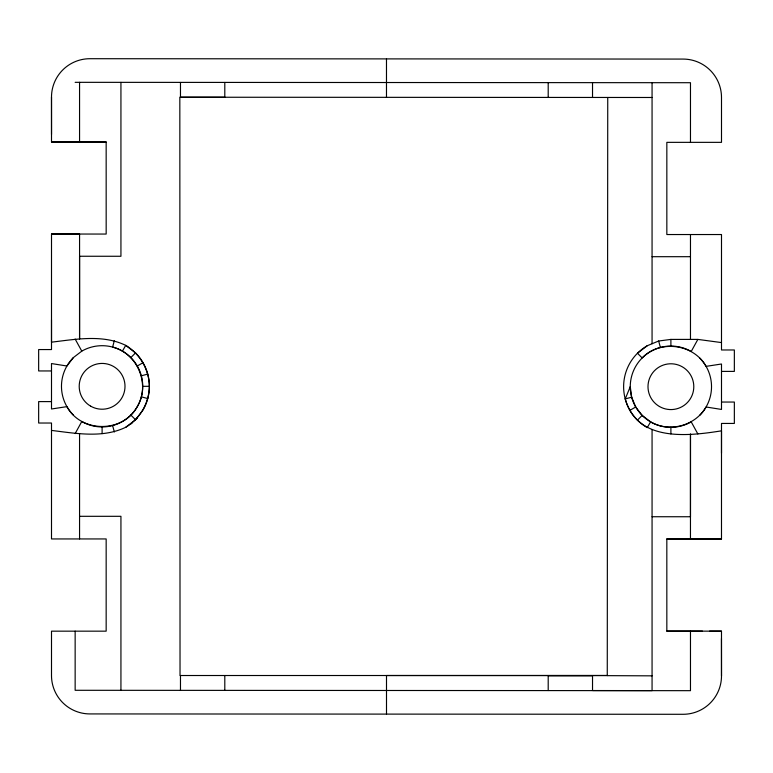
<?xml version="1.0" encoding="UTF-8"?>
<svg xmlns="http://www.w3.org/2000/svg" width="773" height="773" viewBox="0 0 773 773"><rect width="100%" height="100%" fill="white"/><g stroke="black" fill="none" stroke-linecap="round" stroke-linejoin="round"><path stroke-width="1.16" d="M51.501 430.416C75.851 433.382 102.761 438.407 125.738 427.266C140.097 418.792 149.054 402.936 149.382 386.326C149.102 369.678 140.019 353.947 125.738 345.376C102.761 334.226 75.86 339.299 51.501 342.168L51.511 234.026L106.172 234.055L106.162 142L51.511 141.971L51.501 97.118A38.408 38.408 0 0 1 89.919 58.709L683.081 59.077A38.408 38.408 0 0 1 721.499 97.485L721.499 142.348L666.838 142.348L666.838 234.538L721.499 234.538L721.499 349.976L734.35 349.976L734.35 371.398L721.499 371.398M79.561 142L79.561 82.325L75.145 82.325M607.742 97.485L607.269 675.65L652.064 675.844M721.499 342.584L697.855 339.405L691.207 351.493A40.631 40.631 0 0 0 630.266 386.674L625.231 398.916C637.068 441.914 687.294 436.31 721.499 430.832L721.489 538.974L666.828 538.945L666.838 631.135L690.473 631.135L690.473 690.675L75.145 690.289L75.145 631.164M690.463 538.945L690.473 433.953L690.473 516.75L652.064 516.731M51.501 401.602L38.65 401.602L38.65 423.024L51.501 423.024L51.501 538.945L106.162 538.945L106.162 631.164L51.501 631.164L51.501 675.515A38.408 38.408 0 0 0 89.919 713.923L683.081 714.291A38.408 38.408 0 0 0 721.499 675.882L721.489 631.164L690.473 631.135M149.382 386.326L142.734 386.326A40.631 40.631 0 0 0 81.793 351.135L73.377 357.59L66.922 366.006L51.501 363.561L51.501 408.994L66.922 406.637C81.146 433.093 123.062 433.093 137.285 406.637C150.571 384.587 137.604 353.28 112.616 347.077L114.336 340.651M75.145 433.595L81.793 421.507A40.631 40.631 0 0 0 142.734 386.326M122.414 351.135L125.738 345.376L135.536 352.894A47.327 47.327 0 0 1 143.063 409.97L135.536 419.749L125.738 427.266M647.262 345.734L637.464 353.251L642.17 357.947C660.026 339.415 693.623 343.84 706.078 366.363L721.499 364.006L721.499 409.439L706.078 406.994C695.323 425.894 669.341 432.851 650.586 421.865L647.262 427.624A47.279 47.279 0 0 1 647.262 345.734L658.664 341.009L670.896 339.405L697.855 339.405M130.83 357.59L135.536 352.894M637.464 420.106L642.17 415.41L635.715 406.994L631.657 397.196L630.266 386.674A40.631 40.631 0 0 0 691.207 421.865L697.855 433.953M137.285 366.006L143.044 362.682M629.956 410.318L635.715 406.994M141.343 375.804L147.769 374.084M625.231 398.916L631.657 397.196M79.561 82.325L690.473 82.711L690.473 142.348M386.5 713.923L386.5 675.515L607.269 675.515L180.032 675.515L179.829 97.224L652.064 97.485M51.53 141.971L106.162 142M652.064 256.694L690.473 256.694M51.501 370.953L38.65 370.953L38.65 349.56L51.501 349.56L51.501 319.838M721.499 402.047L734.35 402.047L734.35 423.44L721.499 423.44L721.499 453.162M79.561 516.306L120.936 516.306L120.936 690.289M666.828 538.945L721.489 538.974M666.838 631.135L702.464 631.155M709.595 631.155L721.47 631.164M51.511 234.026L79.571 234.055L79.561 339.047L79.561 256.25L120.936 256.269L120.936 82.382M592.91 690.54L652.064 690.618L652.064 429.614M141.343 396.839L147.769 398.559M642.17 415.41L650.586 421.865M130.83 415.053L135.536 419.749M75.145 339.047L81.793 351.135M658.664 341.009L660.384 347.435M112.616 425.565L114.336 431.991M721.46 638.556L721.499 675.882M51.501 97.118L51.52 134.444M690.473 234.538L690.473 339.405M670.896 339.405L670.896 346.053M670.896 427.305L670.896 433.953M652.064 82.711L652.064 343.743M592.524 82.711L592.524 97.485M592.524 690.54L592.524 675.766L548.202 675.766L548.202 690.54M548.202 82.711L548.202 97.485M386.481 59.077L386.481 97.485M224.798 82.46L224.798 97.234L180.476 97.234L180.476 82.46M224.798 675.515L224.798 690.289M180.476 675.515L180.476 690.289M102.104 426.947L102.104 433.595M79.561 433.595L79.561 538.945M73.377 415.053A40.631 40.631 0 0 1 73.377 357.59M137.063 418.183A47.327 47.327 0 0 1 135.526 419.807M132.193 422.831A47.327 47.327 0 0 1 130.415 424.232M699.623 357.947A40.631 40.631 0 0 1 699.623 415.41M90.654 406.154A22.9 22.9 0 0 0 125.004 386.326A22.9 22.9 0 0 0 90.654 366.489A22.9 22.9 0 0 0 90.654 406.154M659.446 406.511A22.9 22.9 0 0 0 693.796 386.674A22.9 22.9 0 0 0 659.446 366.846A22.9 22.9 0 0 0 659.446 406.511"/></g></svg>
